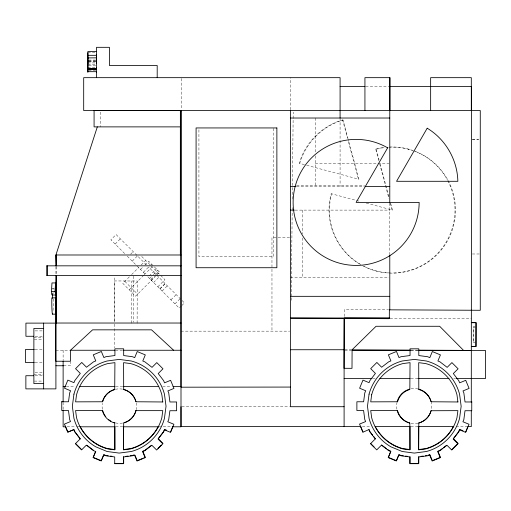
<?xml version="1.0" encoding="UTF-8"?>
<svg xmlns="http://www.w3.org/2000/svg" width="511" height="511" viewBox="0 0 511 511"><rect width="100%" height="100%" fill="white"/><g stroke="black" fill="none" stroke-linecap="round" stroke-linejoin="round"><path stroke-width="0.38" stroke-dasharray="2.56 1.92" d="M290.369 109.75L290.382 77.666M131.276 323.169L131.404 280.993M137.114 323.182L137.242 281.012L114.828 280.941L114.7 322.32L114.694 276.189M344.286 316.469L344.325 309.589L388.577 309.832M291.27 300.289L291.302 297.102M291.308 296.303L292.183 210.992M292.196 210.193L292.235 206.208M292.311 199.035L293.199 112.126M299.74 163.399C305.744 142.716 322.39 126.064 343.073 120.059L348.01 138.513M115.141 244.06L120.379 238.816M130.573 254.254L133.199 251.636M132.228 261.147L137.465 255.902M129.347 276.841L122.787 283.401L135.6 296.214L155.146 276.675M131.608 274.579L138.941 267.247M141.202 264.985L145.718 260.469M140.512 269.431L142.69 267.253M144.869 265.068L148.707 261.23L159.432 271.948L156.679 274.701M143.38 272.299L149.921 265.765M150.464 265.222L151.582 264.104M129.194 289.807L143.655 275.346M144.223 274.784L152.125 266.876M149.225 275.966L156.334 268.856M149.57 278.489L152.84 275.225M153.383 274.675L157.771 270.293M150.592 279.511L153.313 276.783M155.491 274.605L158.793 271.309M151.23 280.149L156.136 275.25M157.401 274.413L158.531 273.289M153.587 282.506L158.825 277.262M157.854 286.773L164.938 279.696L141.534 256.292M159.841 288.76L165.079 283.516M159.994 288.913L165.232 283.669M162.128 291.046L167.372 285.809M170.936 299.855L176.18 294.617M174.941 303.866L180.185 298.622M181.309 306.038L179.214 308.133L147.794 276.713M181.833 305.514L184.458 302.895L148.624 267.061M343.073 120.059L342.6 119.932C321.911 125.936 305.271 142.588 299.261 163.271L305.885 165.047M87.886 52.799L95.768 52.799M88.665 60.049L95.761 60.049M88.665 60.375L95.768 60.375M88.665 61.25L95.761 61.25M88.671 61.703L95.768 61.703M87.879 62.91L95.761 62.91M87.886 64.226L95.768 64.226M88.665 65.446L95.761 65.446M87.873 67.708L95.761 67.708M88.665 70.288L95.761 70.288M365.71 86.455L389.005 86.455M472.305 139.299L478.673 139.299M472.305 139.695L478.673 139.695M315.23 163.692L388.992 163.692M296.591 185.25L364.541 185.25M296.591 186.496L364.337 186.496M295.039 210.11L389.784 210.11M289.609 237.558L271.967 237.558L271.967 331.154M472.305 253.986L480.27 253.986M290.382 277.78L388.992 277.78M52.544 288.581L53.968 288.581M54.492 288.964L52.352 288.964A12.794 0.735 90 0 1 52.908 290.395M475.422 327.583L473.422 327.583L473.422 342L475.422 342M35.087 330.892L42.867 330.892M181.003 331.154L289.609 331.154M35.17 336.27L42.873 336.27M33.873 337.618L42.892 337.618M34.307 339.259L42.867 339.259M34.991 349.422L42.86 349.422M55.903 350.259L69.758 350.259M115.486 350.259L122.864 350.259M344.829 350.431L351.485 350.431M410.959 350.431L418.107 350.431M34.991 362.574L42.86 362.574M63.581 365.748L70.492 365.748L70.492 361.877M35.087 372.73L42.867 372.73M33.873 374.371L42.892 374.371M35.144 375.726L42.873 375.726M372.717 378.568L375.106 378.568M410.876 378.568L418.03 378.568M453.8 378.568L455.39 378.568M34.307 381.097L42.867 381.097M66.315 386.623L75.072 386.623M115.69 386.623L122.864 386.623M162.683 386.623L171.447 386.623M181.801 406.711L289.584 406.711M362.388 426.596L371.133 426.596M410.876 426.596L418.03 426.596M456.182 426.596L467.31 426.596M67.107 426.8L75.871 426.8M76.669 426.8L79.058 426.8M115.69 426.8L122.864 426.8M158.704 426.8L171.447 426.8M390.117 318.251L471.461 318.692M475.307 326.65L473.269 326.638L473.18 342.504L475.217 342.517M344.829 349.741L351.485 349.78M410.876 350.099L418.03 350.144M408.321 149.123L408.8 149.244M378.811 160.678L375.719 149.123L376.192 149.244A63.013 62.987 -75 0 1 384.662 147.59M306.657 165.251L358.92 179.259L348.221 139.279M358.894 201.11L331.166 193.675A63.013 62.987 -75 0 0 360.504 264.551M366.298 203.091L392.48 210.11L390.628 203.18M375.694 270.849L376.166 270.977M146.453 264.89L116.106 234.549L110.868 239.787L125.233 254.152M127.277 256.196L145.635 274.554M124.831 281.357L137.644 294.17M376.192 149.244L379.079 160.032M380.107 163.884L388.98 197.016M379.635 163.756L388.916 198.428M390.149 203.052L392.007 209.983M342.6 119.932L347.537 138.385M348.361 141.458L358.441 179.131M389.784 203.027L389.784 254.018M340.083 118.022L340.083 186.496M315.23 118.022L315.23 152.668M315.23 155.817L315.23 186.496M302.806 210.11L302.806 233.993M302.806 237.973L302.806 277.78M273.232 128.363L273.232 256.707L198.926 256.707L198.926 129.162M181.699 78.451L181.699 109.75M133.793 276.189L133.793 322.237M114.694 324.108L114.694 347.882M100.546 112.107L100.546 126.881M63.128 350.259L63.128 360.459M63.128 402.374L63.128 409.464M56.344 266.621L56.344 274.599M55.916 266.621L55.916 274.599M122.512 423.051A17.24 17.24 0 0 1 115.773 422.974M102.392 409.273A17.24 17.24 0 0 1 102.328 403.281M115.429 389.312A17.24 17.24 0 0 1 122.902 389.235M136.284 402.93A17.24 17.24 0 0 1 136.207 409.669M418.024 423.217A17.54 17.54 0 0 1 409.681 423.057M396.906 409.202A17.54 17.54 0 0 1 397.213 401.614M411.068 388.839A17.54 17.54 0 0 1 418.656 389.146M431.099 401.512A17.54 17.54 0 0 1 431.124 410.589M388.59 147.219A63.013 62.987 -75 0 1 412.537 150.375M415.5 151.454A63.013 62.987 -75 0 1 447.802 179.961M448.173 180.651A63.013 62.987 -75 0 1 363.021 265.816M360.977 264.679A63.013 62.987 -75 0 1 331.639 193.803M389.682 147.015A63.013 62.987 -75 0 1 412.805 150.502M413.552 150.771A63.013 62.987 -75 0 1 447.329 179.84M447.693 180.524A63.013 62.987 -75 0 1 391.994 272.995M390.436 272.976A63.013 62.987 -75 0 1 362.548 265.688M375.719 149.123A63.013 62.987 -75 0 1 384.189 147.462M53.055 292.464A12.794 0.735 90 0 1 53.118 293.742M53.246 298.897A12.794 0.735 90 0 1 53.042 310.554"/><path stroke-width="0.77" d="M87.879 72.083L87.879 67.529M96.547 67.765L96.547 69.215L87.873 69.215L87.879 68.206M87.873 61.269L87.879 57.526L87.879 58.478M87.879 56.038L87.886 55.322L96.553 55.322M87.886 64.226L87.873 60.011L87.886 61.703M96.547 72.006L96.547 71.629M96.547 63.045L96.553 54.83M181.003 406.711L181.003 426.596L360.798 426.596M181.003 110.983L180.364 110.983L180.364 254.989L180.364 126.881L94.081 126.881L94.081 110.548L181.003 110.536L181.003 386.623L173.037 386.623M87.886 52.799L87.879 57.909L96.553 57.845M344.273 318.436L344.005 368.297L351.996 368.335L352.098 349.78L376.07 326.28L439.664 326.28L463.554 350.386M290.382 318.142L388.814 318.679L389.318 318.244L389.363 309.832L480.27 310.286L480.27 110.536L83.689 110.536L83.689 77.666L340.083 77.666L340.083 118.022M471.289 402.189L471.506 110.536M55.903 323.118L56.363 275.391L56.363 323.118L25.927 323.118L25.927 336.27L33.63 336.27M51.458 291.602L51.969 282.934L55.546 282.934L55.718 295.007L52.141 295.007L51.458 291.602L55.035 291.602L55.718 295.007M55.035 291.602L55.546 282.934M388.814 318.679L389.318 318.002M97.314 126.881L55.916 254.989L55.916 265.829L56.344 265.829L56.344 254.989M95.781 451.296L93.264 457.383L101.35 460.737L103.874 454.649L105.24 455.212M170.617 431.891L172.75 426.742M388.386 457.383L390.628 451.973M396.472 460.737L398.995 454.649L401.039 455.493M465.738 431.891L467.872 426.742M157.905 448.466L161.284 445.094M451.903 449.597L458.092 443.401L453.327 438.636L458.725 431.597L459.651 429.368L463.036 430.767M181.003 323.029L55.782 323.029L55.782 361.245L70.492 361.245L70.492 350.259L92.593 329.838L151.531 329.838L173.638 350.259M151.435 445.311L144.837 450.37L142.786 451.219L145.309 457.307L143.84 457.913M442.354 448.53L439.958 450.37L437.914 451.219L440.431 457.307L432.344 460.66M443.554 447.61L446.557 445.311M132.464 455.493L133.582 455.033M137.957 460.354L142.371 458.527M428.148 455.263L429.821 454.573L432.063 459.983M114.707 389.497L114.918 362.644L107.764 363.583A44.17 44.17 0 0 0 76.529 394.818L75.602 401.857L102.443 401.761A17.342 17.342 0 0 1 114.707 389.497A17.24 17.24 0 0 0 104.698 396.996M125.872 456.361L128.069 456.074M130.267 455.786L131.736 455.588M418.803 422.999L418.592 449.852L425.746 448.907A44.17 44.17 0 0 0 456.975 417.679L457.901 410.64L431.067 410.735A17.342 17.342 0 0 1 418.803 422.999A17.54 17.54 0 0 0 431.124 410.589M420.994 456.361L423.191 456.074M425.388 455.786L426.857 455.588M96.553 51.528L87.879 51.528L87.879 71.764M87.873 68.761L96.547 68.761M87.873 69.1L96.547 69.1M87.873 71.674L96.547 71.674M340.083 86.455L364.931 86.455M389.784 86.455L471.391 86.455L471.391 110.536M290.382 118.022L389.784 118.022M290.382 186.496L295.946 186.496M365.129 186.496L389.784 186.496M290.382 210.11L294.355 210.11M181.003 254.989L55.916 254.989L56.344 265.829M181.015 275.391L46.827 275.391L46.827 265.829L181.015 265.829M46.827 265.829L47.287 265.829L47.287 275.391L46.84 275.391M290.382 296.329L389.784 296.329M55.961 300.672L55.399 297.868L51.822 297.868A12.794 0.735 90 0 0 52.71 313.773M52.518 314.163L56.089 314.163A12.794 0.735 90 0 1 55.399 297.868M290.382 318.002L389.784 318.002M43.646 328.432L33.873 328.432L33.873 383.563L43.646 383.563M471.461 346.464L476.086 346.464L476.086 322.658L471.461 322.658L476.003 322.684L475.875 346.49L471.308 346.464M34.205 349.422L25.55 349.422L25.55 362.574L34.205 362.574M290.382 349.735L344.101 349.735M70.492 350.259L114.924 350.259M123.649 350.259L181.003 350.259M352.092 350.431L410.192 350.431M418.95 350.431L485.45 350.431L485.45 378.568L456.182 378.568M55.903 365.748L63.581 365.748M33.598 375.726L25.869 375.726L25.869 388.877L55.903 388.877L55.903 275.391M344.101 378.568L371.925 378.568M379.871 378.568L410.078 378.568M418.03 378.568L449.028 378.568M63.128 386.623L65.517 386.623M79.85 386.623L114.898 386.623M123.656 386.623L158.704 386.623M290.382 387.07L181.003 387.197M63.249 401.678L61.761 401.678L61.761 410.525L68.474 410.525L69.656 419.518L70.505 421.569L64.418 424.085L67.765 432.178L73.852 429.655L74.778 431.891L80.176 438.923M61.761 401.767L68.5 401.767L69.656 392.972L70.582 390.743L64.495 388.219L67.842 380.127L73.935 382.65L74.778 380.606L80.304 373.407L75.558 368.661L81.747 362.465L86.512 367.237L93.551 361.833L95.781 360.913L93.264 354.819L101.35 351.472L103.874 357.559L105.918 356.71L114.918 355.528L114.918 348.815L123.675 348.815L123.675 355.554L132.464 356.71L134.7 357.636L137.223 351.549L145.309 354.902L142.786 360.99L144.837 361.833L152.035 367.358L156.781 362.612L162.971 368.801L158.206 373.567L163.603 380.606L164.529 382.835L170.617 380.318L173.97 388.405L167.883 390.928L168.726 392.972L169.914 401.972L176.627 401.972L176.627 410.729L169.888 410.729L168.726 419.518L167.806 421.754L173.893 424.277L170.54 432.363L164.453 429.847L163.603 431.891L158.084 439.09L162.83 443.835L156.634 450.031L151.869 445.26L144.837 450.664L142.601 451.583L145.124 457.671L137.031 461.024L134.508 454.937L132.464 455.786L123.47 456.968L123.47 463.681L114.713 463.681L114.713 456.943L105.918 455.786L103.688 454.86L101.165 460.948L93.072 457.594L95.595 451.507L93.551 450.664L86.353 445.138L81.607 449.884L75.411 443.695L80.304 438.796L74.778 431.597L73.935 429.553L67.842 432.076L65.408 426.193M471.749 401.972L465.036 401.972L463.854 392.972L463.004 390.928L469.092 388.405L465.738 380.318L459.651 382.835L458.725 380.606L453.327 373.567L458.092 368.801L451.903 362.612L447.157 367.358L439.958 361.833L437.914 360.99L440.431 354.902L432.344 351.549L429.821 357.636L427.586 356.71L418.796 355.554L418.796 348.815L410.039 348.815L410.039 355.528L401.039 356.71L398.995 357.559L396.472 351.472L388.386 354.819L390.902 360.913L388.673 361.833L381.634 367.237L376.869 362.465L370.679 368.661L375.425 373.407L369.9 380.606L369.057 382.65L362.963 380.127L359.616 388.219L365.704 390.743L364.777 392.972L363.621 401.767L356.882 401.767L356.882 410.525L363.596 410.525L364.777 419.518L365.627 421.569L359.54 424.085L362.887 432.178L369.057 429.553L369.9 431.597L372.666 435.2M344.101 406.711L290.382 406.711L290.382 110.536M375.106 426.596L410.078 426.596M418.03 426.596L453.8 426.596M468.108 426.596L471.289 426.596L471.289 410.85M65.517 426.8L63.128 426.8L63.128 410.256M79.85 426.8L114.898 426.8M123.656 426.8L158.704 426.8M172.239 426.8L181.003 426.8L181.003 110.536M114.918 463.394L123.675 463.394L123.675 456.655M344.28 318.002L389.318 318.244M352.098 349.78L410.25 350.099M418.994 350.144L471.289 350.431M401.793 455.595L403.288 455.793M405.536 456.087L407.791 456.38M106.671 455.595L108.166 455.793M110.414 456.087L111.915 456.285M390.902 451.296L387.498 449.469M389.12 457.69L395.738 460.43M166.56 430.211L164.529 429.368L163.603 431.597L158.206 438.636L162.971 443.401M386.329 448.569L381.634 444.972L376.728 449.884L370.532 443.695L375.425 438.796L373.586 436.4M381.474 445.138L388.673 450.664L390.717 451.507L388.194 457.594L396.287 460.948L398.81 454.86L401.039 455.786L409.835 456.943L409.835 463.681L418.592 463.681L418.592 456.968L427.586 455.786L429.63 454.937L432.153 461.024L440.246 457.671L437.723 451.583L439.958 450.664L446.991 445.26L451.756 450.031L457.952 443.835L453.206 439.09L458.725 431.891L459.574 429.847L465.662 432.363L469.015 424.277L462.928 421.754L463.854 419.518L465.01 410.729L471.749 410.729L471.749 401.48M87.1 445.42L93.551 450.37M370.679 443.548L374.058 446.921M75.558 443.548L81.747 449.737M375.298 438.923L369.9 431.891L368.974 429.655M360.53 426.193L362.963 432.076M134.981 455.244L137.223 460.66M55.923 288.964L55.999 294.393M52.429 294.393L52.486 298.271M52.122 293.493L52.141 295.007M87.879 65.446L87.879 65.817M87.879 69.241L87.879 59.953M87.873 71.981L87.873 71.074M471.308 110.536L471.308 77.666L430.645 77.666L430.645 110.536M418.796 456.655L418.796 463.394L410.039 463.394L410.039 456.681M418.707 426.666L418.707 449.546L425.746 448.62A44.17 44.17 0 0 0 453.308 426.704M410.039 426.685L410.039 449.559L402.885 448.62A44.17 44.17 0 0 1 375.323 426.704M389.982 110.536L389.982 77.666L364.931 77.666L364.931 110.536M389.784 77.666L389.784 202.241M389.784 254.817L389.784 309.838M344.101 318.436L344.101 426.596M157.196 77.666L157.196 65.497L109.411 65.497L109.431 47.319L96.541 47.319L96.541 77.666M123.585 426.666L123.585 449.546L130.624 448.62A44.17 44.17 0 0 0 158.186 426.704M114.918 426.685L114.918 449.559L107.764 448.62A44.17 44.17 0 0 1 80.201 426.704M63.128 361.105L63.128 401.589M43.646 323.118L43.646 388.877M409.681 423.057A17.54 17.54 0 0 1 397.239 410.697M397.213 401.614A17.54 17.54 0 0 1 409.579 389.171M418.656 389.146A17.54 17.54 0 0 1 431.099 401.512M136.035 410.397A17.24 17.24 0 0 1 123.969 422.712M115.045 422.801A17.24 17.24 0 0 1 113.608 422.367M110.868 421.121A17.24 17.24 0 0 1 108.389 419.422M105.764 416.74A17.24 17.24 0 0 1 104.889 415.513M104.493 414.875A17.24 17.24 0 0 1 102.73 410.735M102.641 401.812A17.24 17.24 0 0 1 104.321 397.635M123.63 389.401A17.24 17.24 0 0 1 135.945 401.467M96.547 57.634L96.547 57.634M73.948 394.122L72.351 406.245L73.948 418.368A46.84 46.84 0 0 0 95.774 446.812L107.067 451.494L119.191 453.091L131.314 451.494A46.84 46.84 0 0 0 164.44 418.368L166.037 406.245L164.44 394.122A46.84 46.84 0 0 0 131.314 361.002L119.191 359.405L107.067 361.002A46.84 46.84 0 0 0 73.948 394.122M135.958 410.64L135.945 410.735A17.342 17.342 0 0 1 123.681 422.999L123.47 449.852L130.624 448.907A44.17 44.17 0 0 0 161.853 417.679L162.779 410.64L135.958 410.64M369.07 394.122L367.473 406.245L369.07 418.368A46.84 46.84 0 0 0 390.896 446.812L402.189 451.494L414.312 453.091L426.436 451.494A46.84 46.84 0 0 0 459.561 418.368L461.158 406.245L459.561 394.122A46.84 46.84 0 0 0 426.436 361.002L414.312 359.405L402.189 361.002A46.84 46.84 0 0 0 369.07 394.122M371.65 394.818L370.724 401.857L397.564 401.761A17.342 17.342 0 0 1 409.828 389.497L410.039 362.644L402.885 363.583A44.17 44.17 0 0 0 371.65 394.818M387.638 147.832L356.135 202.407L419.148 202.407A63.013 63.013 0 0 1 345.193 264.462A63.013 63.013 0 0 1 296.923 180.856A63.013 63.013 0 0 1 387.638 147.832M427.202 128.216L396.555 181.296L457.85 181.296C457.402 159.764 445.63 139.369 427.202 128.216M276.873 127.942L196.083 127.942L196.083 267.726L276.873 267.726L276.873 127.942M162.798 401.972L135.945 401.761A17.342 17.342 0 0 0 123.681 389.497L123.585 362.657L130.624 363.583A44.17 44.17 0 0 1 161.853 394.818L162.798 401.972M457.92 401.972L431.067 401.761A17.342 17.342 0 0 0 418.803 389.497L418.707 362.657L425.746 363.583A44.17 44.17 0 0 1 456.975 394.818L457.92 401.972M102.411 410.525L75.59 410.525L76.529 417.679A44.17 44.17 0 0 0 107.764 448.907L114.796 449.833L114.707 422.999A17.342 17.342 0 0 1 102.443 410.735L102.411 410.525M397.532 410.525L370.711 410.525L371.65 417.679A44.17 44.17 0 0 0 402.885 448.907L409.918 449.833L409.828 422.999A17.342 17.342 0 0 1 397.564 410.735L397.532 410.525"/></g></svg>
